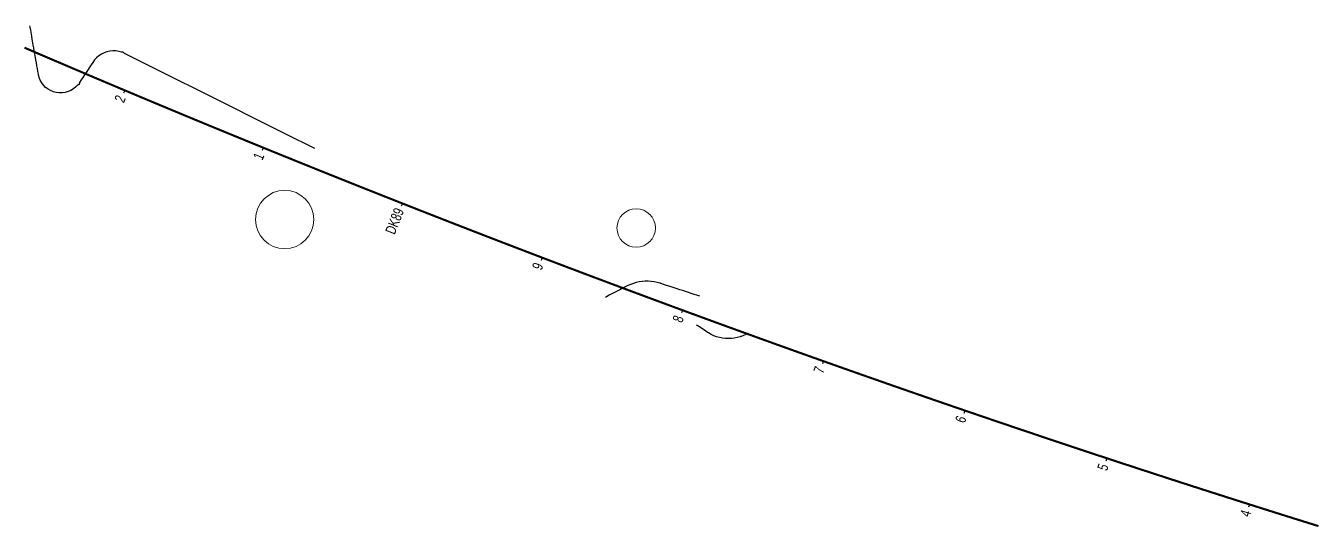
# Model space of a CAD drawing. Header units: millimetres. Extents: x 497834 to 621495, y 3353175 to 3430424.
# Drawn here: x 591418 to 592280, y 3392948 to 3393282 of the extents above; entities that cross this region are included whole.
import ezdxf

# ---------------------------------------------------------------- set-up
doc = ezdxf.new("R2010")
doc.units = ezdxf.units.MM
for name, color, linetype in [('DK改路中线', 7, 'Continuous'), ('dl2', 7, 'Continuous'), ('房屋圆', 7, 'Continuous'), ('沪乍杭打线-0.0-200.8段-施工系转设计系成果-2000坐标系-左线_里程', 7, 'Continuous')]:
    doc.layers.add(name, color=color, linetype=linetype)
doc.styles.add('PM_LC', font='slromans.shx', dxfattribs={"width": 0.75, "bigfont": 'hztxt.shx'})

msp = doc.modelspace()

# ---------------------------------------------------------------- linework, layer by layer
at = {"layer": 'DK改路中线', "color": 3, "linetype": 'Continuous', "ltscale": 2, "flags": 128}
for points in [[(591610.77, 3393200.48), (591607.19, 3393202.27), (591605.4, 3393203.16), (591596.46, 3393207.63), (591594.67, 3393208.52), (591592.88, 3393209.41), (591591.09, 3393210.31), (591587.51, 3393212.09), (591585.72, 3393212.99), (591578.56, 3393216.56), (591576.77, 3393217.45), (591567.83, 3393221.92), (591566.04, 3393222.81), (591558.88, 3393226.39), (591557.09, 3393227.28), (591553.51, 3393229.07), (591551.72, 3393229.96), (591549.93, 3393230.86), (591548.14, 3393231.75), (591539.2, 3393236.22), (591537.41, 3393237.11), (591530.25, 3393240.68), (591528.46, 3393241.58), (591521.3, 3393245.15), (591519.51, 3393246.04), (591515.93, 3393247.83), (591514.14, 3393248.72), (591510.56, 3393250.51), (591508.78, 3393251.4), (591501.62, 3393254.98), (591499.83, 3393255.87), (591492.67, 3393259.44), (591490.88, 3393260.34), (591483.72, 3393263.91), (591483.62, 3393263.96, 0.37775), (591481.89, 3393264.7), (591479.97, 3393265.26), (591478, 3393265.57), (591476, 3393265.64), (591474.01, 3393265.45), (591472.06, 3393265.02), (591470.17, 3393264.35), (591468.39, 3393263.45), (591466.73, 3393262.33), (591465.22, 3393261.02), (591463.89, 3393259.53), (591463.17, 3393258.53), (591462.74, 3393257.89), (591461.63, 3393256.23), (591458.3, 3393251.24), (591457.19, 3393249.58), (591456.08, 3393247.92), (591454.97, 3393246.25), (591453.85, 3393244.59), (591453.6, 3393244.21, -0.677027), (591452.68, 3393242.97), (591451.3, 3393241.52), (591449.75, 3393240.27), (591448.04, 3393239.23), (591446.21, 3393238.43), (591444.29, 3393237.88), (591442.31, 3393237.59), (591440.31, 3393237.57), (591438.33, 3393237.81), (591436.39, 3393238.31), (591434.54, 3393239.07), (591432.81, 3393240.06), (591431.22, 3393241.28), (591429.81, 3393242.7), (591428.61, 3393244.29), (591427.62, 3393246.03), (591426.87, 3393247.88), (591426.38, 3393249.82), (591426.35, 3393249.98), (591426.04, 3393251.79), (591425.69, 3393253.76), (591425.35, 3393255.73), (591425.01, 3393257.7), (591424.67, 3393259.67), (591423.98, 3393263.61), (591423.64, 3393265.58), (591423.3, 3393267.55), (591422.96, 3393269.52), (591422.27, 3393273.46), (591421.93, 3393275.43), (591421.25, 3393279.37), (591420.9, 3393281.35), (591420.74, 3393282.3)], [(591867.74, 3393101.95), (591865.84, 3393102.57), (591863.94, 3393103.19), (591862.03, 3393103.81), (591860.13, 3393104.43), (591858.23, 3393105.05), (591856.33, 3393105.67), (591854.43, 3393106.29), (591852.53, 3393106.91), (591850.63, 3393107.53), (591848.72, 3393108.15), (591844.92, 3393109.39), (591843.02, 3393110.02), (591841.72, 3393110.44, 0.20323), (591841.12, 3393110.63), (591839.19, 3393111.15), (591837.22, 3393111.53), (591835.24, 3393111.79), (591833.24, 3393111.91), (591831.24, 3393111.9), (591829.25, 3393111.75), (591827.27, 3393111.48), (591825.31, 3393111.07), (591823.39, 3393110.53), (591821.5, 3393109.86), (591819.66, 3393109.08), (591818.39, 3393108.44), (591817.88, 3393108.17), (591816.11, 3393107.24), (591814.34, 3393106.3), (591812.58, 3393105.37), (591809.04, 3393103.49), (591807.27, 3393102.56), (591805.5, 3393101.62), (591804.7, 3393101.2)], [(591900.3, 3393076.99), (591898.42, 3393076.31), (591896.54, 3393075.63), (591895.27, 3393075.17, -0.237984), (591894.65, 3393074.96), (591892.73, 3393074.4), (591890.77, 3393074), (591888.79, 3393073.76), (591886.79, 3393073.68), (591884.79, 3393073.75), (591882.81, 3393073.99), (591880.85, 3393074.39), (591878.93, 3393074.94), (591877.05, 3393075.64), (591875.24, 3393076.49), (591873.51, 3393077.48), (591872.91, 3393077.86), (591871.84, 3393078.58), (591870.17, 3393079.69), (591868.51, 3393080.79), (591866.84, 3393081.9), (591865.57, 3393082.75)]]:
    msp.add_lwpolyline(points, format="xyb", dxfattribs=at)
at = {"layer": 'dl2', "color": 3, "linetype": 'Continuous', "ltscale": 2, "const_width": 1.4, "flags": 128}
msp.add_lwpolyline([(592280.59, 3392948.61), (592279.64, 3392948.91), (592279.4, 3392948.98), (592278.68, 3392949.21), (592277.73, 3392949.5), (592276.77, 3392949.8), (592275.82, 3392950.1), (592274.86, 3392950.4), (592274.63, 3392950.47), (592273.91, 3392950.7), (592272.95, 3392950.99), (592272, 3392951.29), (592271.04, 3392951.59), (592270.09, 3392951.89), (592269.86, 3392951.96), (592269.14, 3392952.19), (592268.18, 3392952.48), (592267.23, 3392952.78), (592266.27, 3392953.08), (592265.32, 3392953.38), (592265.08, 3392953.45), (592264.36, 3392953.68), (592263.41, 3392953.98), (592262.46, 3392954.28), (592261.5, 3392954.58), (592260.55, 3392954.88), (592260.31, 3392954.95), (592259.59, 3392955.18), (592258.64, 3392955.48), (592257.68, 3392955.77), (592256.73, 3392956.07), (592255.78, 3392956.37), (592255.54, 3392956.45), (592254.82, 3392956.67), (592253.87, 3392956.97), (592252.91, 3392957.27), (592251.96, 3392957.58), (592251.01, 3392957.88), (592250.77, 3392957.95), (592250.05, 3392958.18), (592249.1, 3392958.48), (592248.15, 3392958.78), (592247.19, 3392959.08), (592246.24, 3392959.38), (592246.01, 3392959.45), (592245.29, 3392959.68), (592244.33, 3392959.98), (592243.38, 3392960.28), (592242.42, 3392960.58), (592241.47, 3392960.89), (592241.24, 3392960.96), (592240.52, 3392961.19), (592239.56, 3392961.49), (592238.61, 3392961.79), (592237.66, 3392962.09), (592236.7, 3392962.39), (592236.47, 3392962.47), (592235.75, 3392962.7), (592234.8, 3392963), (592233.84, 3392963.3), (592232.89, 3392963.6), (592231.94, 3392963.91), (592231.71, 3392963.98), (592230.99, 3392964.21), (592230.03, 3392964.51), (592229.08, 3392964.82), (592228.13, 3392965.12), (592227.17, 3392965.42), (592226.94, 3392965.5), (592226.22, 3392965.72), (592225.27, 3392966.03), (592224.31, 3392966.33), (592223.36, 3392966.64), (592222.41, 3392966.94), (592222.18, 3392967.01), (592221.46, 3392967.24), (592220.5, 3392967.55), (592219.55, 3392967.85), (592218.6, 3392968.15), (592217.65, 3392968.46), (592217.41, 3392968.53), (592216.69, 3392968.76), (592215.74, 3392969.07), (592214.79, 3392969.37), (592213.84, 3392969.68), (592212.88, 3392969.98), (592212.65, 3392970.06), (592211.93, 3392970.29), (592210.98, 3392970.59), (592210.03, 3392970.9), (592209.07, 3392971.2), (592208.12, 3392971.51), (592207.89, 3392971.58), (592207.17, 3392971.81), (592206.22, 3392972.12), (592205.26, 3392972.42), (592204.31, 3392972.73), (592203.36, 3392973.03), (592203.13, 3392973.11), (592202.41, 3392973.34), (592201.46, 3392973.65), (592200.5, 3392973.95), (592199.55, 3392974.26), (592198.6, 3392974.57), (592198.37, 3392974.64), (592197.65, 3392974.87), (592196.7, 3392975.18), (592195.75, 3392975.49), (592194.79, 3392975.79), (592193.84, 3392976.1), (592193.61, 3392976.17), (592192.89, 3392976.41), (592191.94, 3392976.71), (592190.99, 3392977.02), (592190.04, 3392977.33), (592189.08, 3392977.64), (592188.85, 3392977.71), (592188.13, 3392977.94), (592187.18, 3392978.25), (592186.23, 3392978.56), (592185.28, 3392978.87), (592184.33, 3392979.17), (592184.09, 3392979.25), (592183.37, 3392979.48), (592182.42, 3392979.79), (592181.47, 3392980.1), (592180.52, 3392980.41), (592179.57, 3392980.72), (592179.34, 3392980.79), (592178.62, 3392981.02), (592177.67, 3392981.33), (592176.72, 3392981.64), (592175.77, 3392981.95), (592174.81, 3392982.26), (592174.58, 3392982.34), (592173.86, 3392982.57), (592172.91, 3392982.88), (592171.96, 3392983.19), (592171.01, 3392983.5), (592170.06, 3392983.81), (592169.83, 3392983.88), (592169.11, 3392984.12), (592168.16, 3392984.43), (592167.21, 3392984.74), (592166.26, 3392985.05), (592165.31, 3392985.36), (592165.07, 3392985.43), (592164.36, 3392985.67), (592163.4, 3392985.98), (592162.45, 3392986.29), (592161.5, 3392986.6), (592160.55, 3392986.91), (592160.32, 3392986.99), (592159.6, 3392987.22), (592158.65, 3392987.53), (592157.7, 3392987.84), (592156.75, 3392988.15), (592155.8, 3392988.46), (592155.57, 3392988.54), (592154.85, 3392988.78), (592153.9, 3392989.09), (592152.95, 3392989.4), (592152, 3392989.71), (592151.05, 3392990.02), (592150.82, 3392990.1), (592150.1, 3392990.33), (592149.15, 3392990.65), (592148.2, 3392990.96), (592147.25, 3392991.27), (592146.3, 3392991.58), (592146.07, 3392991.66), (592145.35, 3392991.9), (592144.4, 3392992.21), (592143.45, 3392992.52), (592142.5, 3392992.83), (592141.55, 3392993.15), (592141.32, 3392993.22), (592140.6, 3392993.46), (592139.65, 3392993.77), (592138.7, 3392994.09), (592137.75, 3392994.4), (592136.8, 3392994.71), (592136.57, 3392994.79), (592135.85, 3392995.03), (592134.9, 3392995.34), (592133.95, 3392995.65), (592133, 3392995.97), (592132.05, 3392996.28), (592131.82, 3392996.36), (592131.1, 3392996.59), (592130.16, 3392996.91), (592129.21, 3392997.22), (592128.26, 3392997.54), (592127.31, 3392997.85), (592127.08, 3392997.93), (592126.36, 3392998.17), (592125.41, 3392998.48), (592124.46, 3392998.8), (592123.51, 3392999.11), (592122.56, 3392999.43), (592122.33, 3392999.5), (592121.61, 3392999.74), (592120.66, 3393000.06), (592119.71, 3393000.37), (592118.77, 3393000.69), (592117.82, 3393001), (592117.59, 3393001.08), (592116.87, 3393001.32), (592115.92, 3393001.63), (592114.97, 3393001.95), (592114.02, 3393002.27), (592113.07, 3393002.58), (592112.84, 3393002.66), (592112.12, 3393002.9), (592111.18, 3393003.21), (592110.23, 3393003.53), (592109.28, 3393003.85), (592108.33, 3393004.16), (592108.1, 3393004.24), (592107.38, 3393004.48), (592106.43, 3393004.8), (592105.48, 3393005.12), (592104.54, 3393005.43), (592103.59, 3393005.75), (592103.36, 3393005.83), (592102.64, 3393006.07), (592101.69, 3393006.38), (592100.74, 3393006.7), (592099.79, 3393007.02), (592098.85, 3393007.34), (592098.61, 3393007.41), (592097.9, 3393007.65), (592096.95, 3393007.97), (592096, 3393008.29), (592095.05, 3393008.61), (592094.11, 3393008.93), (592093.87, 3393009), (592093.16, 3393009.25), (592092.21, 3393009.56), (592091.26, 3393009.88), (592090.31, 3393010.2), (592089.37, 3393010.52), (592089.14, 3393010.6), (592088.42, 3393010.84), (592087.47, 3393011.16), (592086.52, 3393011.48), (592085.58, 3393011.8), (592084.63, 3393012.12), (592084.4, 3393012.19), (592083.68, 3393012.43), (592082.73, 3393012.75), (592081.79, 3393013.07), (592080.84, 3393013.39), (592079.89, 3393013.71), (592079.66, 3393013.79), (592078.94, 3393014.03), (592078, 3393014.35), (592077.05, 3393014.67), (592076.1, 3393014.99), (592075.15, 3393015.31), (592074.92, 3393015.39), (592074.21, 3393015.64), (592073.26, 3393015.96), (592072.31, 3393016.28), (592071.36, 3393016.6), (592070.42, 3393016.92), (592070.19, 3393017), (592069.47, 3393017.24), (592068.52, 3393017.56), (592067.58, 3393017.88), (592066.63, 3393018.2), (592065.68, 3393018.52), (592065.45, 3393018.6), (592064.74, 3393018.85), (592063.79, 3393019.17), (592062.84, 3393019.49), (592061.9, 3393019.81), (592060.95, 3393020.13), (592060.72, 3393020.21), (592060, 3393020.46), (592059.06, 3393020.78), (592058.11, 3393021.1), (592057.16, 3393021.42), (592056.22, 3393021.75), (592055.98, 3393021.82), (592055.27, 3393022.07), (592054.32, 3393022.39), (592053.38, 3393022.71), (592052.43, 3393023.04), (592051.48, 3393023.36), (592051.25, 3393023.44), (592050.54, 3393023.68), (592049.59, 3393024.01), (592048.64, 3393024.33), (592047.7, 3393024.65), (592046.75, 3393024.98), (592046.52, 3393025.06), (592045.81, 3393025.3), (592044.86, 3393025.62), (592043.91, 3393025.95), (592042.97, 3393026.27), (592042.02, 3393026.6), (592041.79, 3393026.68), (592041.08, 3393026.92), (592040.13, 3393027.25), (592039.18, 3393027.57), (592038.24, 3393027.89), (592037.29, 3393028.22), (592037.06, 3393028.3), (592036.35, 3393028.54), (592035.4, 3393028.87), (592034.46, 3393029.19), (592033.51, 3393029.52), (592032.56, 3393029.84), (592032.33, 3393029.92), (592031.62, 3393030.17), (592030.67, 3393030.5), (592029.73, 3393030.82), (592028.78, 3393031.15), (592027.84, 3393031.47), (592027.61, 3393031.55), (592026.89, 3393031.8), (592025.95, 3393032.12), (592025, 3393032.45), (592024.05, 3393032.78), (592023.11, 3393033.1), (592022.88, 3393033.18), (592022.16, 3393033.43), (592021.22, 3393033.76), (592020.27, 3393034.08), (592019.33, 3393034.41), (592018.38, 3393034.74), (592018.15, 3393034.82), (592017.44, 3393035.06), (592016.49, 3393035.39), (592015.55, 3393035.72), (592014.6, 3393036.04), (592013.66, 3393036.37), (592013.43, 3393036.45), (592012.71, 3393036.7), (592011.77, 3393037.03), (592010.82, 3393037.35), (592009.88, 3393037.68), (592008.94, 3393038.01), (592008.7, 3393038.09), (592007.99, 3393038.34), (592007.05, 3393038.67), (592006.1, 3393038.99), (592005.16, 3393039.32), (592004.21, 3393039.65), (592003.98, 3393039.73), (592003.27, 3393039.98), (592002.32, 3393040.31), (592001.38, 3393040.64), (592000.43, 3393040.97), (591999.49, 3393041.3), (591999.26, 3393041.38), (591998.55, 3393041.62), (591997.6, 3393041.95), (591996.66, 3393042.28), (591995.71, 3393042.61), (591994.77, 3393042.94), (591994.54, 3393043.02), (591993.83, 3393043.27), (591992.88, 3393043.6), (591991.94, 3393043.93), (591990.99, 3393044.26), (591990.05, 3393044.59), (591989.82, 3393044.67), (591989.11, 3393044.92), (591988.16, 3393045.25), (591987.22, 3393045.58), (591986.27, 3393045.91), (591985.33, 3393046.24), (591985.1, 3393046.32), (591984.39, 3393046.57), (591983.44, 3393046.91), (591982.5, 3393047.24), (591981.56, 3393047.57), (591980.61, 3393047.9), (591980.38, 3393047.98), (591979.67, 3393048.23), (591978.72, 3393048.56), (591977.78, 3393048.89), (591976.84, 3393049.22), (591975.89, 3393049.56), (591975.66, 3393049.64), (591974.95, 3393049.89), (591974.01, 3393050.22), (591973.06, 3393050.55), (591972.12, 3393050.88), (591971.18, 3393051.22), (591970.95, 3393051.3), (591970.23, 3393051.55), (591969.29, 3393051.88), (591968.35, 3393052.21), (591967.41, 3393052.55), (591966.46, 3393052.88), (591966.23, 3393052.96), (591965.52, 3393053.21), (591964.58, 3393053.54), (591963.63, 3393053.88), (591962.69, 3393054.21), (591961.75, 3393054.54), (591961.52, 3393054.62), (591960.81, 3393054.88), (591959.86, 3393055.21), (591958.92, 3393055.54), (591957.98, 3393055.88), (591957.03, 3393056.21), (591956.8, 3393056.29), (591956.09, 3393056.55), (591955.15, 3393056.88), (591954.21, 3393057.21), (591953.26, 3393057.55), (591952.32, 3393057.88), (591952.09, 3393057.96), (591951.38, 3393058.22), (591950.44, 3393058.55), (591949.49, 3393058.89), (591948.55, 3393059.22), (591947.61, 3393059.56), (591947.38, 3393059.64), (591946.67, 3393059.89), (591945.73, 3393060.23), (591944.78, 3393060.56), (591943.84, 3393060.9), (591942.9, 3393061.23), (591942.67, 3393061.31), (591941.96, 3393061.57), (591941.02, 3393061.9), (591940.07, 3393062.24), (591939.13, 3393062.58), (591938.19, 3393062.91), (591937.96, 3393062.99), (591937.25, 3393063.25), (591936.31, 3393063.58), (591935.36, 3393063.92), (591934.42, 3393064.26), (591933.48, 3393064.59), (591933.25, 3393064.67), (591932.54, 3393064.93), (591931.6, 3393065.27), (591930.66, 3393065.6), (591929.71, 3393065.94), (591928.77, 3393066.28), (591928.54, 3393066.36), (591927.83, 3393066.61), (591926.89, 3393066.95), (591925.95, 3393067.29), (591925.01, 3393067.63), (591924.07, 3393067.96), (591923.84, 3393068.05), (591923.12, 3393068.3), (591922.18, 3393068.64), (591921.24, 3393068.98), (591920.3, 3393069.31), (591919.36, 3393069.65), (591919.13, 3393069.74), (591918.42, 3393069.99), (591917.48, 3393070.33), (591916.54, 3393070.67), (591915.6, 3393071.01), (591914.66, 3393071.34), (591914.43, 3393071.43), (591913.71, 3393071.68), (591912.77, 3393072.02), (591911.83, 3393072.36), (591910.89, 3393072.7), (591909.95, 3393073.04), (591909.72, 3393073.12), (591909.01, 3393073.38), (591908.07, 3393073.72), (591907.13, 3393074.06), (591906.19, 3393074.4), (591905.25, 3393074.74), (591905.02, 3393074.82), (591904.31, 3393075.08), (591903.37, 3393075.42), (591902.43, 3393075.76), (591901.49, 3393076.1), (591900.55, 3393076.44), (591900.32, 3393076.52), (591899.61, 3393076.78), (591898.67, 3393077.12), (591897.73, 3393077.46), (591896.79, 3393077.8), (591895.85, 3393078.14), (591895.62, 3393078.22), (591894.91, 3393078.48), (591893.97, 3393078.82), (591893.02, 3393079.16), (591892.08, 3393079.5), (591891.14, 3393079.85), (591890.92, 3393079.93), (591890.21, 3393080.19), (591889.27, 3393080.53), (591888.33, 3393080.87), (591887.39, 3393081.21), (591886.45, 3393081.55), (591886.22, 3393081.64), (591885.51, 3393081.9), (591884.57, 3393082.24), (591883.63, 3393082.58), (591882.69, 3393082.92), (591881.75, 3393083.26), (591881.52, 3393083.35), (591880.81, 3393083.61), (591879.87, 3393083.95), (591878.93, 3393084.29), (591877.99, 3393084.64), (591877.05, 3393084.98), (591876.82, 3393085.06), (591876.11, 3393085.32), (591875.17, 3393085.66), (591874.23, 3393086.01), (591873.29, 3393086.35), (591872.35, 3393086.69), (591872.12, 3393086.78), (591871.42, 3393087.04), (591870.48, 3393087.38), (591869.54, 3393087.73), (591868.6, 3393088.07), (591867.66, 3393088.41), (591867.43, 3393088.5), (591866.72, 3393088.76), (591865.78, 3393089.1), (591864.84, 3393089.45), (591863.9, 3393089.79), (591862.96, 3393090.13), (591862.74, 3393090.22), (591862.03, 3393090.48), (591861.09, 3393090.82), (591860.15, 3393091.17), (591859.21, 3393091.51), (591858.27, 3393091.86), (591858.04, 3393091.94), (591857.33, 3393092.2), (591856.39, 3393092.55), (591855.46, 3393092.9), (591854.52, 3393093.24), (591853.58, 3393093.59), (591853.35, 3393093.67), (591852.64, 3393093.93), (591851.7, 3393094.28), (591850.76, 3393094.62), (591849.83, 3393094.97), (591848.89, 3393095.32), (591848.66, 3393095.4), (591847.95, 3393095.66), (591847.01, 3393096.01), (591846.07, 3393096.35), (591845.14, 3393096.7), (591844.2, 3393097.05), (591843.97, 3393097.13), (591843.26, 3393097.39), (591842.32, 3393097.74), (591841.38, 3393098.09), (591840.45, 3393098.44), (591839.51, 3393098.78), (591839.28, 3393098.87), (591838.57, 3393099.13), (591837.63, 3393099.48), (591836.69, 3393099.83), (591835.76, 3393100.17), (591834.82, 3393100.52), (591834.59, 3393100.6), (591833.88, 3393100.87), (591832.94, 3393101.22), (591832.01, 3393101.56), (591831.07, 3393101.91), (591830.13, 3393102.26), (591829.9, 3393102.35), (591829.19, 3393102.61), (591828.26, 3393102.96), (591827.32, 3393103.31), (591826.38, 3393103.65), (591825.45, 3393104), (591825.22, 3393104.09), (591824.51, 3393104.35), (591823.57, 3393104.7), (591822.63, 3393105.05), (591821.7, 3393105.4), (591820.76, 3393105.75), (591820.53, 3393105.83), (591819.82, 3393106.1), (591818.89, 3393106.45), (591817.95, 3393106.8), (591817.01, 3393107.15), (591816.08, 3393107.5), (591815.85, 3393107.58), (591815.14, 3393107.85), (591814.2, 3393108.2), (591813.27, 3393108.55), (591812.33, 3393108.9), (591811.39, 3393109.25), (591811.16, 3393109.33), (591810.46, 3393109.6), (591809.52, 3393109.95), (591808.58, 3393110.3), (591807.65, 3393110.65), (591806.71, 3393111), (591806.48, 3393111.09), (591805.77, 3393111.35), (591804.84, 3393111.7), (591803.9, 3393112.05), (591802.96, 3393112.41), (591802.03, 3393112.76), (591801.8, 3393112.84), (591801.09, 3393113.11), (591800.16, 3393113.46), (591799.22, 3393113.81), (591798.28, 3393114.16), (591797.35, 3393114.52), (591797.12, 3393114.6), (591796.41, 3393114.87), (591795.48, 3393115.22), (591794.54, 3393115.57), (591793.6, 3393115.93), (591792.67, 3393116.28), (591792.44, 3393116.36), (591791.73, 3393116.63), (591790.8, 3393116.98), (591789.86, 3393117.34), (591788.93, 3393117.69), (591787.99, 3393118.04), (591787.76, 3393118.13), (591787.05, 3393118.4), (591786.12, 3393118.75), (591785.18, 3393119.1), (591784.25, 3393119.46), (591783.31, 3393119.81), (591783.08, 3393119.89), (591782.38, 3393120.16), (591781.44, 3393120.52), (591780.51, 3393120.87), (591779.57, 3393121.22), (591778.64, 3393121.58), (591778.41, 3393121.66), (591777.7, 3393121.93), (591776.77, 3393122.29), (591775.83, 3393122.64), (591774.9, 3393123), (591773.96, 3393123.35), (591773.73, 3393123.44), (591773.03, 3393123.71), (591772.09, 3393124.06), (591771.16, 3393124.41), (591770.22, 3393124.77), (591769.29, 3393125.12), (591769.06, 3393125.21), (591768.35, 3393125.48), (591767.42, 3393125.84), (591766.48, 3393126.19), (591765.55, 3393126.55), (591764.61, 3393126.9), (591764.38, 3393126.99), (591763.68, 3393127.26), (591762.74, 3393127.61), (591761.81, 3393127.97), (591760.88, 3393128.33), (591759.94, 3393128.68), (591759.71, 3393128.77), (591759.01, 3393129.04), (591758.07, 3393129.4), (591757.14, 3393129.75), (591756.2, 3393130.11), (591755.27, 3393130.47), (591755.04, 3393130.55), (591754.34, 3393130.82), (591753.4, 3393131.18), (591752.47, 3393131.54), (591751.53, 3393131.89), (591750.6, 3393132.25), (591750.37, 3393132.34), (591749.66, 3393132.61), (591748.73, 3393132.97), (591747.8, 3393133.32), (591746.86, 3393133.68), (591745.93, 3393134.04), (591745.7, 3393134.13), (591745, 3393134.4), (591744.06, 3393134.75), (591743.13, 3393135.11), (591742.19, 3393135.47), (591741.26, 3393135.83), (591741.03, 3393135.92), (591740.33, 3393136.19), (591739.39, 3393136.55), (591738.46, 3393136.91), (591737.53, 3393137.26), (591736.59, 3393137.62), (591736.37, 3393137.71), (591735.66, 3393137.98), (591734.73, 3393138.34), (591733.79, 3393138.7), (591732.86, 3393139.06), (591731.93, 3393139.42), (591731.7, 3393139.51), (591730.99, 3393139.78), (591730.06, 3393140.14), (591729.13, 3393140.5), (591728.2, 3393140.86), (591727.26, 3393141.22), (591727.03, 3393141.31), (591726.33, 3393141.58), (591725.4, 3393141.94), (591724.46, 3393142.3), (591723.53, 3393142.66), (591722.6, 3393143.02), (591722.37, 3393143.11), (591721.67, 3393143.38), (591720.73, 3393143.74), (591719.8, 3393144.1), (591718.87, 3393144.46), (591717.93, 3393144.82), (591717.71, 3393144.91), (591717, 3393145.18), (591716.07, 3393145.55), (591715.14, 3393145.91), (591714.21, 3393146.27), (591713.27, 3393146.63), (591713.05, 3393146.72), (591712.34, 3393146.99), (591711.41, 3393147.35), (591710.48, 3393147.71), (591709.54, 3393148.08), (591708.61, 3393148.44), (591708.38, 3393148.53), (591707.68, 3393148.8), (591706.75, 3393149.16), (591705.82, 3393149.53), (591704.88, 3393149.89), (591703.95, 3393150.25), (591703.72, 3393150.34), (591703.02, 3393150.61), (591702.09, 3393150.98), (591701.16, 3393151.34), (591700.22, 3393151.7), (591699.29, 3393152.06), (591699.06, 3393152.15), (591698.36, 3393152.43), (591697.43, 3393152.79), (591696.5, 3393153.16), (591695.57, 3393153.52), (591694.63, 3393153.88), (591694.41, 3393153.97), (591693.7, 3393154.25), (591692.77, 3393154.61), (591691.84, 3393154.97), (591690.91, 3393155.34), (591689.98, 3393155.7), (591689.75, 3393155.79), (591689.05, 3393156.07), (591688.11, 3393156.43), (591687.18, 3393156.8), (591686.25, 3393157.16), (591685.32, 3393157.52), (591685.09, 3393157.61), (591684.39, 3393157.89), (591683.46, 3393158.25), (591682.53, 3393158.62), (591681.6, 3393158.98), (591680.67, 3393159.35), (591680.44, 3393159.44), (591679.74, 3393159.71), (591678.8, 3393160.08), (591677.87, 3393160.45), (591676.94, 3393160.81), (591676.01, 3393161.18), (591675.78, 3393161.27), (591675.08, 3393161.54), (591674.15, 3393161.91), (591673.22, 3393162.28), (591672.29, 3393162.64), (591671.36, 3393163.01), (591671.13, 3393163.1), (591670.43, 3393163.37), (591669.5, 3393163.74), (591668.57, 3393164.11), (591667.64, 3393164.47), (591666.71, 3393164.84), (591666.48, 3393164.93), (591665.78, 3393165.21), (591664.85, 3393165.57), (591663.92, 3393165.94), (591662.99, 3393166.31), (591662.06, 3393166.68), (591661.83, 3393166.77), (591661.13, 3393167.04), (591660.2, 3393167.41), (591659.27, 3393167.78), (591658.34, 3393168.15), (591657.41, 3393168.51), (591657.18, 3393168.6), (591656.48, 3393168.88), (591655.55, 3393169.25), (591654.62, 3393169.62), (591653.69, 3393169.99), (591652.76, 3393170.36), (591652.53, 3393170.45), (591651.83, 3393170.72), (591650.9, 3393171.09), (591649.97, 3393171.46), (591649.04, 3393171.83), (591648.11, 3393172.2), (591647.88, 3393172.29), (591647.18, 3393172.57), (591646.25, 3393172.94), (591645.32, 3393173.31), (591644.39, 3393173.68), (591643.46, 3393174.05), (591643.24, 3393174.14), (591642.53, 3393174.42), (591641.61, 3393174.79), (591640.68, 3393175.15), (591639.75, 3393175.52), (591638.82, 3393175.89), (591638.59, 3393175.98), (591637.89, 3393176.26), (591636.96, 3393176.63), (591636.03, 3393177.01), (591635.1, 3393177.38), (591634.17, 3393177.75), (591633.95, 3393177.84), (591633.24, 3393178.12), (591632.32, 3393178.49), (591631.39, 3393178.86), (591630.46, 3393179.23), (591629.53, 3393179.6), (591629.3, 3393179.69), (591628.6, 3393179.97), (591627.67, 3393180.34), (591626.74, 3393180.71), (591625.82, 3393181.09), (591624.89, 3393181.46), (591624.66, 3393181.55), (591623.96, 3393181.83), (591623.03, 3393182.2), (591622.1, 3393182.57), (591621.17, 3393182.94), (591620.25, 3393183.32), (591620.02, 3393183.41), (591619.32, 3393183.69), (591618.39, 3393184.06), (591617.46, 3393184.43), (591616.53, 3393184.81), (591615.61, 3393185.18), (591615.38, 3393185.27), (591614.68, 3393185.55), (591613.75, 3393185.92), (591612.82, 3393186.3), (591611.89, 3393186.67), (591610.97, 3393187.04), (591610.74, 3393187.13), (591610.04, 3393187.42), (591609.11, 3393187.79), (591608.18, 3393188.16), (591607.26, 3393188.54), (591606.33, 3393188.91), (591606.1, 3393189), (591605.4, 3393189.28), (591604.47, 3393189.66), (591603.55, 3393190.03), (591602.62, 3393190.41), (591601.69, 3393190.78), (591601.46, 3393190.87), (591600.76, 3393191.16), (591599.84, 3393191.53), (591598.91, 3393191.9), (591597.98, 3393192.28), (591597.06, 3393192.65), (591596.83, 3393192.74), (591596.13, 3393193.03), (591595.2, 3393193.4), (591594.27, 3393193.78), (591593.35, 3393194.15), (591592.42, 3393194.53), (591592.19, 3393194.62), (591591.49, 3393194.9), (591590.57, 3393195.28), (591589.64, 3393195.66), (591588.71, 3393196.03), (591587.79, 3393196.41), (591587.56, 3393196.5), (591586.86, 3393196.78), (591585.93, 3393197.16), (591585.01, 3393197.53), (591584.08, 3393197.91), (591583.15, 3393198.29), (591582.93, 3393198.38), (591582.23, 3393198.66), (591581.3, 3393199.04), (591580.37, 3393199.42), (591579.45, 3393199.79), (591578.52, 3393200.17), (591578.3, 3393200.26), (591577.6, 3393200.55), (591576.67, 3393200.92), (591575.74, 3393201.3), (591574.82, 3393201.68), (591573.89, 3393202.06), (591573.66, 3393202.15), (591572.96, 3393202.43), (591572.04, 3393202.81), (591571.11, 3393203.19), (591570.19, 3393203.57), (591569.26, 3393203.94), (591569.04, 3393204.04), (591568.34, 3393204.32), (591567.41, 3393204.7), (591566.48, 3393205.08), (591565.56, 3393205.46), (591564.63, 3393205.84), (591564.41, 3393205.93), (591563.71, 3393206.21), (591562.78, 3393206.59), (591561.86, 3393206.97), (591560.93, 3393207.35), (591560, 3393207.73), (591559.78, 3393207.82), (591559.08, 3393208.11), (591558.15, 3393208.49), (591557.23, 3393208.87), (591556.3, 3393209.25), (591555.38, 3393209.63), (591555.15, 3393209.72), (591554.45, 3393210.01), (591553.53, 3393210.38), (591552.6, 3393210.76), (591551.68, 3393211.14), (591550.75, 3393211.52), (591550.53, 3393211.62), (591549.83, 3393211.9), (591548.9, 3393212.28), (591547.98, 3393212.67), (591547.05, 3393213.05), (591546.13, 3393213.43), (591545.9, 3393213.52), (591545.2, 3393213.81), (591544.28, 3393214.19), (591543.35, 3393214.57), (591542.43, 3393214.95), (591541.51, 3393215.33), (591541.28, 3393215.42), (591540.58, 3393215.71), (591539.66, 3393216.09), (591538.73, 3393216.47), (591537.81, 3393216.86), (591536.88, 3393217.24), (591536.66, 3393217.33), (591535.96, 3393217.62), (591535.04, 3393218), (591534.11, 3393218.38), (591533.19, 3393218.76), (591532.26, 3393219.15), (591532.04, 3393219.24), (591531.34, 3393219.53), (591530.41, 3393219.91), (591529.49, 3393220.29), (591528.57, 3393220.68), (591527.64, 3393221.06), (591527.42, 3393221.15), (591526.72, 3393221.44), (591525.79, 3393221.82), (591524.87, 3393222.21), (591523.95, 3393222.59), (591523.02, 3393222.97), (591522.8, 3393223.07), (591522.1, 3393223.36), (591521.18, 3393223.74), (591520.25, 3393224.12), (591519.33, 3393224.51), (591518.41, 3393224.89), (591518.18, 3393224.98), (591517.48, 3393225.27), (591516.56, 3393225.66), (591515.64, 3393226.04), (591514.71, 3393226.43), (591513.79, 3393226.81), (591513.56, 3393226.9), (591512.87, 3393227.19), (591511.94, 3393227.58), (591511.02, 3393227.96), (591510.1, 3393228.35), (591509.17, 3393228.73), (591508.95, 3393228.83), (591508.25, 3393229.12), (591507.33, 3393229.5), (591506.4, 3393229.89), (591505.48, 3393230.27), (591504.56, 3393230.66), (591504.33, 3393230.75), (591503.64, 3393231.04), (591502.71, 3393231.43), (591501.79, 3393231.81), (591500.87, 3393232.2), (591499.95, 3393232.59), (591499.72, 3393232.68), (591499.02, 3393232.97), (591498.1, 3393233.36), (591497.18, 3393233.74), (591496.26, 3393234.13), (591495.33, 3393234.52), (591495.11, 3393234.61), (591494.41, 3393234.9), (591493.49, 3393235.29), (591492.57, 3393235.68), (591491.64, 3393236.06), (591490.72, 3393236.45), (591490.5, 3393236.54), (591489.8, 3393236.84), (591488.88, 3393237.22), (591487.96, 3393237.61), (591487.03, 3393238), (591486.11, 3393238.39), (591485.89, 3393238.48), (591485.19, 3393238.77), (591484.27, 3393239.16), (591483.35, 3393239.55), (591482.42, 3393239.94), (591481.5, 3393240.32), (591481.28, 3393240.42), (591480.58, 3393240.71), (591479.66, 3393241.1), (591478.74, 3393241.49), (591477.82, 3393241.88), (591476.9, 3393242.26), (591476.67, 3393242.36), (591475.97, 3393242.65), (591475.05, 3393243.04), (591474.13, 3393243.43), (591473.21, 3393243.82), (591472.29, 3393244.21), (591472.06, 3393244.3), (591471.37, 3393244.6), (591470.45, 3393244.99), (591469.52, 3393245.38), (591468.6, 3393245.76), (591467.68, 3393246.15), (591467.46, 3393246.25), (591466.76, 3393246.54), (591465.84, 3393246.93), (591464.92, 3393247.32), (591464, 3393247.71), (591463.08, 3393248.1), (591462.85, 3393248.2), (591462.16, 3393248.49), (591461.24, 3393248.88), (591460.32, 3393249.27), (591459.4, 3393249.66), (591458.47, 3393250.05), (591458.25, 3393250.15), (591457.55, 3393250.45), (591456.63, 3393250.84), (591455.71, 3393251.23), (591454.79, 3393251.62), (591453.87, 3393252.01), (591453.65, 3393252.1), (591452.95, 3393252.4), (591452.03, 3393252.79), (591451.11, 3393253.18), (591450.19, 3393253.57), (591449.27, 3393253.96), (591449.05, 3393254.06), (591448.35, 3393254.36), (591447.43, 3393254.75), (591446.51, 3393255.14), (591445.59, 3393255.53), (591444.67, 3393255.92), (591444.45, 3393256.02), (591443.75, 3393256.32), (591442.83, 3393256.71), (591441.91, 3393257.1), (591440.99, 3393257.49), (591440.07, 3393257.89), (591439.85, 3393257.98), (591439.15, 3393258.28), (591438.23, 3393258.67), (591437.31, 3393259.06), (591436.39, 3393259.46), (591435.47, 3393259.85), (591435.25, 3393259.95), (591434.55, 3393260.24), (591433.63, 3393260.64), (591432.72, 3393261.03), (591431.8, 3393261.42), (591430.88, 3393261.82), (591430.65, 3393261.91), (591429.96, 3393262.21), (591429.04, 3393262.61), (591428.12, 3393263), (591427.2, 3393263.39), (591426.28, 3393263.79), (591426.06, 3393263.88), (591425.36, 3393264.18), (591424.44, 3393264.58), (591423.52, 3393264.97), (591422.61, 3393265.36), (591421.69, 3393265.76), (591421.46, 3393265.86), (591420.77, 3393266.15), (591419.85, 3393266.55), (591418.93, 3393266.94), (591418.01, 3393267.34), (591417.09, 3393267.73)], dxfattribs=at)
at = {"layer": '房屋圆', "lineweight": 0}
for centre, radius in [((591590.71, 3393153.12), 19.44), ((591825.29, 3393147.48), 12.84)]:
    msp.add_circle(centre, radius, dxfattribs=at)
at = {"layer": '沪乍杭打线-0.0-200.8段-施工系转设计系成果-2000坐标系-左线_里程', "color": 5, "linetype": 'Continuous', "ltscale": 2}
for p, q in [((591484.01, 3393239.27), (591483.24, 3393237.42)), ((591576.41, 3393201.03), (591575.66, 3393199.18)), ((591669.24, 3393163.84), (591668.51, 3393161.98)), ((591762.48, 3393127.71), (591761.77, 3393125.84)), ((591856.13, 3393092.65), (591855.44, 3393090.77)), ((591950.18, 3393058.64), (591949.51, 3393056.76)), ((592044.6, 3393025.71), (592043.95, 3393023.82)), ((592139.39, 3392993.86), (592138.76, 3392991.96)), ((592234.53, 3392963.08), (592233.93, 3392961.18))]:
    msp.add_line(p, q, dxfattribs=at)

# ---------------------------------------------------------------- texts
at = {"layer": '沪乍杭打线-0.0-200.8段-施工系转设计系成果-2000坐标系-左线_里程', "color": 2, "style": 'PM_LC', "width": 0.75}
for s, rotation, p in [('2', 67.19251, (591483.34, 3393230.44)), ('1', 67.84359, (591575.84, 3393192.19)), ('DK89', 68.49468, (591664.1, 3393142.64)), ('9', 69.14576, (591762.11, 3393118.87)), ('8', 69.79685, (591855.86, 3393083.8)), ('7', 70.44793, (591950, 3393049.79)), ('6', 71.09902, (592044.53, 3393016.86)), ('5', 71.7501, (592139.42, 3392985)), ('4', 72.40119, (592234.66, 3392954.23))]:
    msp.add_text(s, height=7, rotation=rotation, dxfattribs=at).set_placement(p)

doc.saveas('drawing.dxf')
